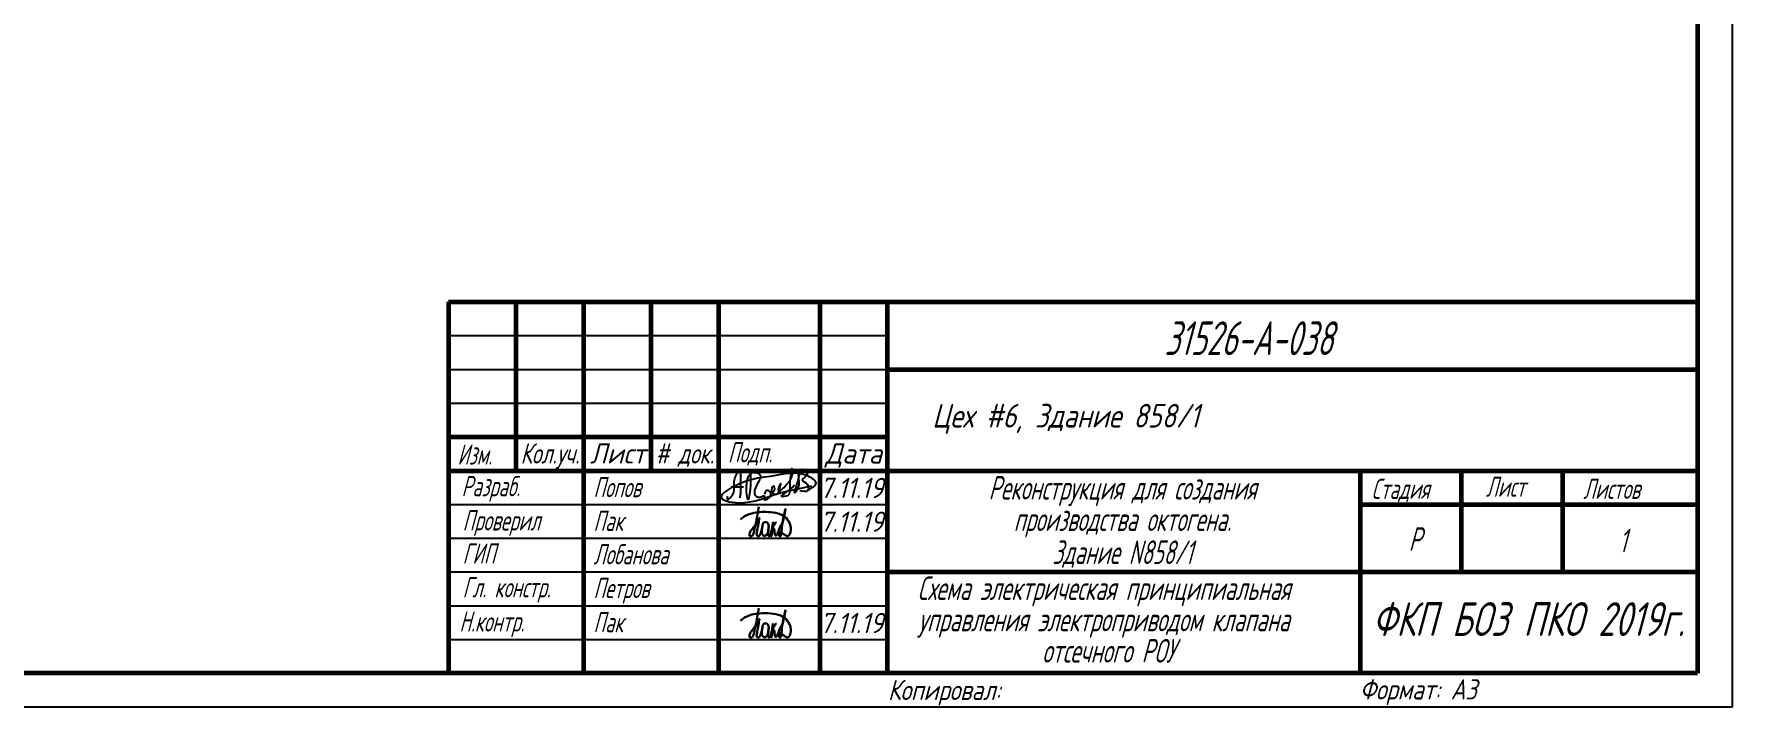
# Model space of a CAD drawing. Header units: millimetres. Extents: x 5848 to 6265, y 3268 to 3565.
# Drawn here: x 6014 to 6265.5, y 3267.8 to 3367.5 of the extents above; entities that cross this region are included whole.
import ezdxf
from ezdxf.enums import TextEntityAlignment as Align

# ---------------------------------------------------------------- set-up
doc = ezdxf.new("R2010")
doc.units = ezdxf.units.MM
for name, color, linetype, lineweight in [('Текст_КИП', 2, 'Continuous', 25), ('Толст.рамка', 7, 'Continuous', 60), ('Формат', 7, 'Continuous', 25)]:
    doc.layers.add(name, color=color, linetype=linetype, lineweight=lineweight)
doc.styles.add('eskd.shx', font='eskd.shx', dxfattribs={"width": 0.8})
doc.styles.add('simplex', font='simplex.shx', dxfattribs={"width": 0.8, "oblique": 15})

# ---------------------------------------------------------------- blocks, each defined once
blk = doc.blocks.new('A$C78C12692')
at = {"lineweight": 30}
for points in [[(5.04, 1.18), (5.19, 1.25), (5.35, 0.85), (5.39, 0.36), (5.53, 0.12), (5.8, 0.44), (6.06, 1.12), (6.63, 2.35), (7.05, 4.3), (6.84, 3.35), (6.48, 1.16), (6.17, 0.03), (6.06, 0.3), (6.41, 0.8), (6.47, 0.65), (6.91, 0.28), (7.42, 0.03), (7.92, 1.03), (7.69, 2.14), (7.02, 3.04), (5.91, 3.61), (4.36, 3.83), (1.78, 3.62), (0.3, 2.92), (0, 2.66)], [(2.91, 4.65), (2.44, 2.3), (2.09, 0.65), (1.97, 0.28), (1.75, 0.05), (1.49, 0.05), (1.4, 0.37), (1.53, 0.71), (1.77, 1.1), (2.22, 1.63), (2.83, 2.4), (2.98, 2.91), (2.91, 2.47), (2.82, 1.97), (2.55, 0.55), (2.57, 0.17), (2.79, 0.03), (3.21, 0.6), (3.35, 1.12), (3.48, 1.74), (3.66, 2.17), (4.12, 2.22), (4.37, 1.97), (4.4, 1.24), (4.16, 0.35), (3.73, 0.08), (3.46, 0.31), (3.37, 1.16), (3.48, 1.74)], [(4.44, 1.65), (4.41, 1.07), (4.36, 0.72), (4.33, 0.17), (4.52, 0.03), (4.66, 0.26), (5, 1.43), (5.12, 2.19), (5.08, 1.79), (5.01, 1.15), (4.89, 0.33), (4.83, 0.03), (4.94, 0.59), (4.96, 0.74), (5.1, 1.39), (5.34, 1.89), (5.52, 2.13), (5.67, 2.18)]]:
    blk.add_spline(points, degree=3, dxfattribs=at)

msp = doc.modelspace()

# ---------------------------------------------------------------- linework, layer by layer
at = {"color": 1}
for p, q in [((6265.465, 3564.812), (6265.465, 3267.812)), ((6265.465, 3267.812), (5847.665, 3267.812))]:
    msp.add_line(p, q, dxfattribs=at)
at = {"lineweight": 60}
for p, q in [((6260.372, 3559.812), (6260.372, 3272.812)), ((6260.372, 3272.812), (5866.981, 3272.812))]:
    msp.add_line(p, q, dxfattribs=at)
msp.add_line((6117.252, 3300.432), (6119.094, 3300.405))
for points in [[(6128.606, 3299.905), (6129.814, 3300.982), (6128.4, 3302.089), (6123.568, 3302.04), (6119.374, 3301.21), (6115.854, 3298.654), (6117.451, 3298.146), (6123.74, 3299.291), (6129.215, 3300.551)], [(6116.687, 3299.033), (6116.687, 3298.57), (6117.266, 3298.975), (6117.786, 3301.652), (6118.48, 3302.826), (6118.615, 3301.382), (6118.615, 3299.437), (6118.499, 3298.763)], [(6120.124, 3302.58), (6120.06, 3300.177), (6119.781, 3298.57), (6119.566, 3300.949), (6120.554, 3302.537), (6121.499, 3302.258), (6121.048, 3300.713), (6120.876, 3299.125), (6121.499, 3298.889), (6122.161, 3299.104), (6122.144, 3298.57), (6123.111, 3299.189), (6122.96, 3299.726), (6122.423, 3299.833), (6122.187, 3299.361)], [(6123.118, 3299.495), (6123.66, 3299.905), (6123.564, 3300.551), (6123.223, 3299.657), (6124.019, 3299.355), (6124.474, 3300.24), (6124.594, 3300.934), (6124.259, 3299.786), (6124.69, 3299.977), (6125.408, 3300.695), (6126.246, 3301.938), (6126.294, 3303.11), (6125.935, 3300.766), (6125.528, 3299.092), (6124.762, 3298.972), (6126.198, 3300.216), (6126.653, 3300.719)], [(6127.132, 3302.776), (6127.228, 3301.532), (6127.18, 3300.408), (6126.701, 3299.57), (6127.324, 3302.01), (6127.755, 3303.015), (6128.497, 3302.297), (6127.755, 3301.46), (6128.521, 3300.814), (6128.569, 3299.857), (6127.443, 3299.833)]]:
    msp.add_spline(points, degree=3)
at = {"layer": 'Толст.рамка', "lineweight": 60}
for p, q in [((6075.372, 3327.812), (6260.372, 3327.812)), ((6075.372, 3327.812), (6075.372, 3272.812)), ((6085.372, 3327.812), (6085.372, 3302.812)), ((6095.372, 3327.812), (6095.372, 3272.812)), ((6105.372, 3327.812), (6105.372, 3302.812)), ((6115.372, 3327.812), (6115.372, 3272.812)), ((6130.372, 3327.812), (6130.372, 3272.815)), ((6140.372, 3327.812), (6140.372, 3272.812)), ((6140.372, 3317.812), (6260.372, 3317.812)), ((6075.372, 3307.812), (6140.372, 3307.812)), ((6075.372, 3302.812), (6260.372, 3302.812)), ((6075.372, 3302.812), (6140.372, 3302.812)), ((6210.372, 3302.812), (6210.372, 3272.812)), ((6225.372, 3302.812), (6225.372, 3287.812)), ((6240.372, 3302.812), (6240.372, 3287.812)), ((6210.372, 3297.812), (6260.372, 3297.812)), ((6140.372, 3287.812), (6260.372, 3287.812))]:
    msp.add_line(p, q, dxfattribs=at)
at = {"layer": 'Формат', "color": 7, "lineweight": 25}
for p, q in [((6075.372, 3322.812), (6140.372, 3322.812)), ((6075.372, 3317.812), (6140.372, 3317.812)), ((6075.372, 3312.812), (6140.372, 3312.812)), ((6075.372, 3307.925), (6140.372, 3307.925)), ((6075.372, 3297.812), (6140.372, 3297.812)), ((6075.372, 3292.812), (6140.372, 3292.812)), ((6075.372, 3287.812), (6140.372, 3287.812)), ((6075.372, 3282.812), (6140.372, 3282.812)), ((6075.372, 3277.812), (6140.372, 3277.812))]:
    msp.add_line(p, q, dxfattribs=at)

# ---------------------------------------------------------------- block references
at = {"xscale": 0.942699918913604, "yscale": 0.942699918913604, "zscale": 0.942699918913604}
for p in [(6118.628, 3293.084), (6118.628, 3278.084)]:
    msp.add_blockref('A$C78C12692', p, dxfattribs=at)

# ---------------------------------------------------------------- texts
at = {"layer": 'Текст_КИП', "style": 'eskd.shx', "oblique": 15, "width": 0.8}
for s, height, p in [('31526-А-038', 5, (6181.404, 3319.934)), ('Подп.', 3, (6116.771, 3304.031)), ('Изм.', 3, (6076.717, 3303.714)), ('Разраб.', 3, (6077.322, 3299.02)), ('Попов', 3, (6096.854, 3298.88)), ('Лист', 3, (6229.018, 3298.953)), ('Стадия', 3, (6212.078, 3298.637)), ('Листов', 3, (6243.424, 3298.637)), ('Проверил', 3, (6077.48, 3293.956)), ('Пак', 3, (6096.854, 3293.88)), ('Р', 3.5, (6217.579, 3290.934)), ('1', 3.5, (6248.728, 3290.725)), ('ГИП', 3, (6077.48, 3289.051)), ('Лобанова', 3, (6096.866, 3288.941)), ('Гл. констр.', 3, (6077.48, 3284.051)), ('Петров', 3, (6096.866, 3283.941)), ('Н.контр.', 3, (6077.005, 3278.987)), ('Пак', 3, (6096.854, 3278.88))]:
    msp.add_text(s, height=height, dxfattribs=at).set_placement(p)
at = {"layer": 'Текст_КИП', "style": 'eskd.shx', "oblique": 15}
for s, height, p in [('Цех #6, Здание 858/1', 3.5, (6147.031, 3309.208)), ('Копировал:', 3, (6140.465, 3268.843)), ('Формат: А3', 3, (6210.326, 3268.927))]:
    msp.add_text(s, height=height, dxfattribs=at).set_placement(p)
for s, width, p, p2 in [('Кол.уч.', 0.603486, (6086.057, 3303.873), (6094.765, 3303.873)), ('Лист', 0.686041, (6096.348, 3303.873), (6104.581, 3303.873)), ('# док.', 0.648427, (6106.005, 3303.873), (6114.713, 3303.873)), ('Дата', 0.652619, (6131.178, 3303.873), (6139.569, 3303.873)), ('7.11.19', 0.651761, (6130.372, 3298.763), (6139.776, 3298.763)), ('7.11.19', 0.651761, (6130.372, 3293.763), (6139.776, 3293.763)), ('7.11.19', 0.651761, (6130.372, 3278.763), (6139.776, 3278.763))]:
    msp.add_text(s, height=3, dxfattribs=dict(at, width=width)).set_placement(p, p2, align=Align.FIT)
at = {"layer": 'Текст_КИП', "oblique": 15}
for s, style, width, p in [('Реконструкция для создания', 'simplex', 0.6, (6175.193, 3298.528)), ('производства октогена.', 'simplex', 0.6, (6175.193, 3293.874)), ('Здание N858/1', 'simplex', 0.6, (6175.193, 3288.987)), ('Схема электрическая принципиальная ', 'eskd.shx', 0.8, (6173.158, 3283.666)), ('управления электроприводом клапана ', 'eskd.shx', 0.8, (6173.158, 3279.021)), ('отсечного РОУ', 'eskd.shx', 0.8, (6173.158, 3274.389))]:
    msp.add_text(s, height=3.5, dxfattribs=dict(at, style=style, width=width)).set_placement(p, align=Align.CENTER)
at = {"layer": 'Текст_КИП', "ltscale": 0.02, "style": 'eskd.shx', "oblique": 15, "width": 0.562783}
msp.add_text('ФКП БОЗ ПКО 2019г.', height=5, dxfattribs=at).set_placement((6212.19, 3278.338), (6258.419, 3278.338), align=Align.FIT)

doc.saveas('drawing.dxf')
